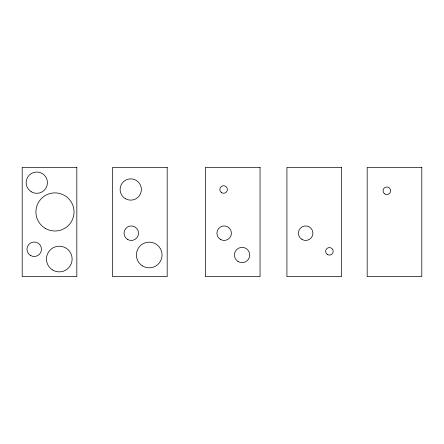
<?xml version="1.0" encoding="UTF-8"?>
<svg xmlns="http://www.w3.org/2000/svg" width="444" height="444" viewBox="0 0 444 444"><rect width="100%" height="100%" fill="white"/><g stroke="black" fill="none" stroke-linecap="round" stroke-linejoin="round"><path stroke-width="0.67" d="M76.829 167.371L22.2 167.371L22.2 276.629L76.829 276.629L76.829 167.371M167.183 167.371L112.554 167.371L112.554 276.629L167.183 276.629L167.183 167.371M260.051 167.371L205.422 167.371L205.422 276.629L260.051 276.629L260.051 167.371M341.553 167.371L286.924 167.371L286.924 276.629L341.553 276.629L341.553 167.371M421.8 167.371L367.171 167.371L367.171 276.629L421.8 276.629L421.8 167.371M125.269 198.618A10.639 10.639 0 0 0 141.381 189.677A10.639 10.639 0 0 0 125.58 180.197A10.639 10.639 0 0 0 125.269 198.618M142.469 265.917A12.837 12.837 0 0 0 162.038 255.372A12.837 12.837 0 0 0 143.118 243.695A12.837 12.837 0 0 0 142.469 265.917M221.673 192.729A3.768 3.768 0 0 0 227.378 189.56A3.768 3.768 0 0 0 221.784 186.203A3.768 3.768 0 0 0 221.673 192.729M220.435 239.427A7.259 7.259 0 0 0 231.413 233.305A7.259 7.259 0 0 0 220.624 226.862A7.259 7.259 0 0 0 220.435 239.427M238.062 261.505A7.648 7.648 0 0 0 249.722 255.217A7.648 7.648 0 0 0 238.445 248.263A7.648 7.648 0 0 0 238.062 261.505M301.937 239.427A7.259 7.259 0 0 0 312.92 233.305A7.259 7.259 0 0 0 302.131 226.862A7.259 7.259 0 0 0 301.937 239.427M327.483 254.567A3.768 3.768 0 0 0 333.194 251.398A3.768 3.768 0 0 0 327.594 248.041A3.768 3.768 0 0 0 327.483 254.567M384.898 193.984A3.768 3.768 0 0 0 390.609 190.815A3.768 3.768 0 0 0 385.009 187.457A3.768 3.768 0 0 0 384.898 193.984M31.313 191.791A10.639 10.639 0 0 0 47.425 182.85A10.639 10.639 0 0 0 31.624 173.365A10.639 10.639 0 0 0 31.313 191.791M52.553 269.963A12.837 12.837 0 0 0 72.122 259.413A12.837 12.837 0 0 0 53.202 247.741A12.837 12.837 0 0 0 52.553 269.963M127.567 239.427A7.259 7.259 0 0 0 138.55 233.305A7.259 7.259 0 0 0 127.755 226.862A7.259 7.259 0 0 0 127.567 239.427M30.497 255.489A7.259 7.259 0 0 0 41.475 249.367A7.259 7.259 0 0 0 30.686 242.918A7.259 7.259 0 0 0 30.497 255.489M45.199 228.316A19.064 19.064 0 0 0 74.037 212.238A19.064 19.064 0 0 0 45.693 195.299A19.064 19.064 0 0 0 45.199 228.316"/></g></svg>
